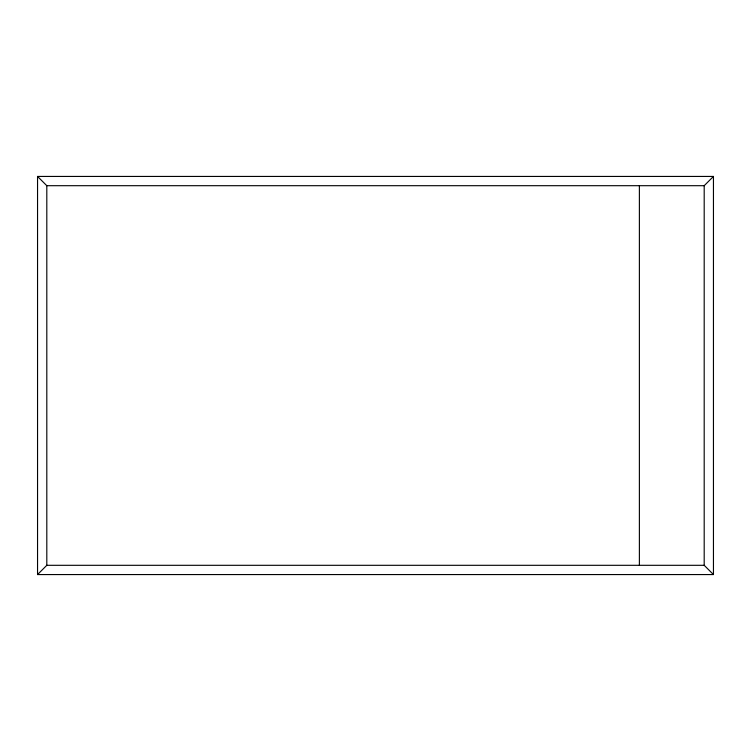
<?xml version="1.0" encoding="UTF-8"?>
<svg xmlns="http://www.w3.org/2000/svg" width="751" height="751" viewBox="0 0 751 751"><rect width="100%" height="100%" fill="white"/><g stroke="black" fill="none" stroke-linecap="round" stroke-linejoin="round"><path stroke-width="1.13" d="M37.55 574.562L46.806 565.306L704.194 565.306L713.45 574.562L713.45 176.438L37.55 176.438L37.55 574.562L713.45 574.562M37.55 176.438L46.806 185.694L704.194 185.694L713.45 176.438M704.194 185.694L704.194 565.306M639.383 185.694L639.383 565.306M46.806 185.694L46.806 565.306"/></g></svg>
